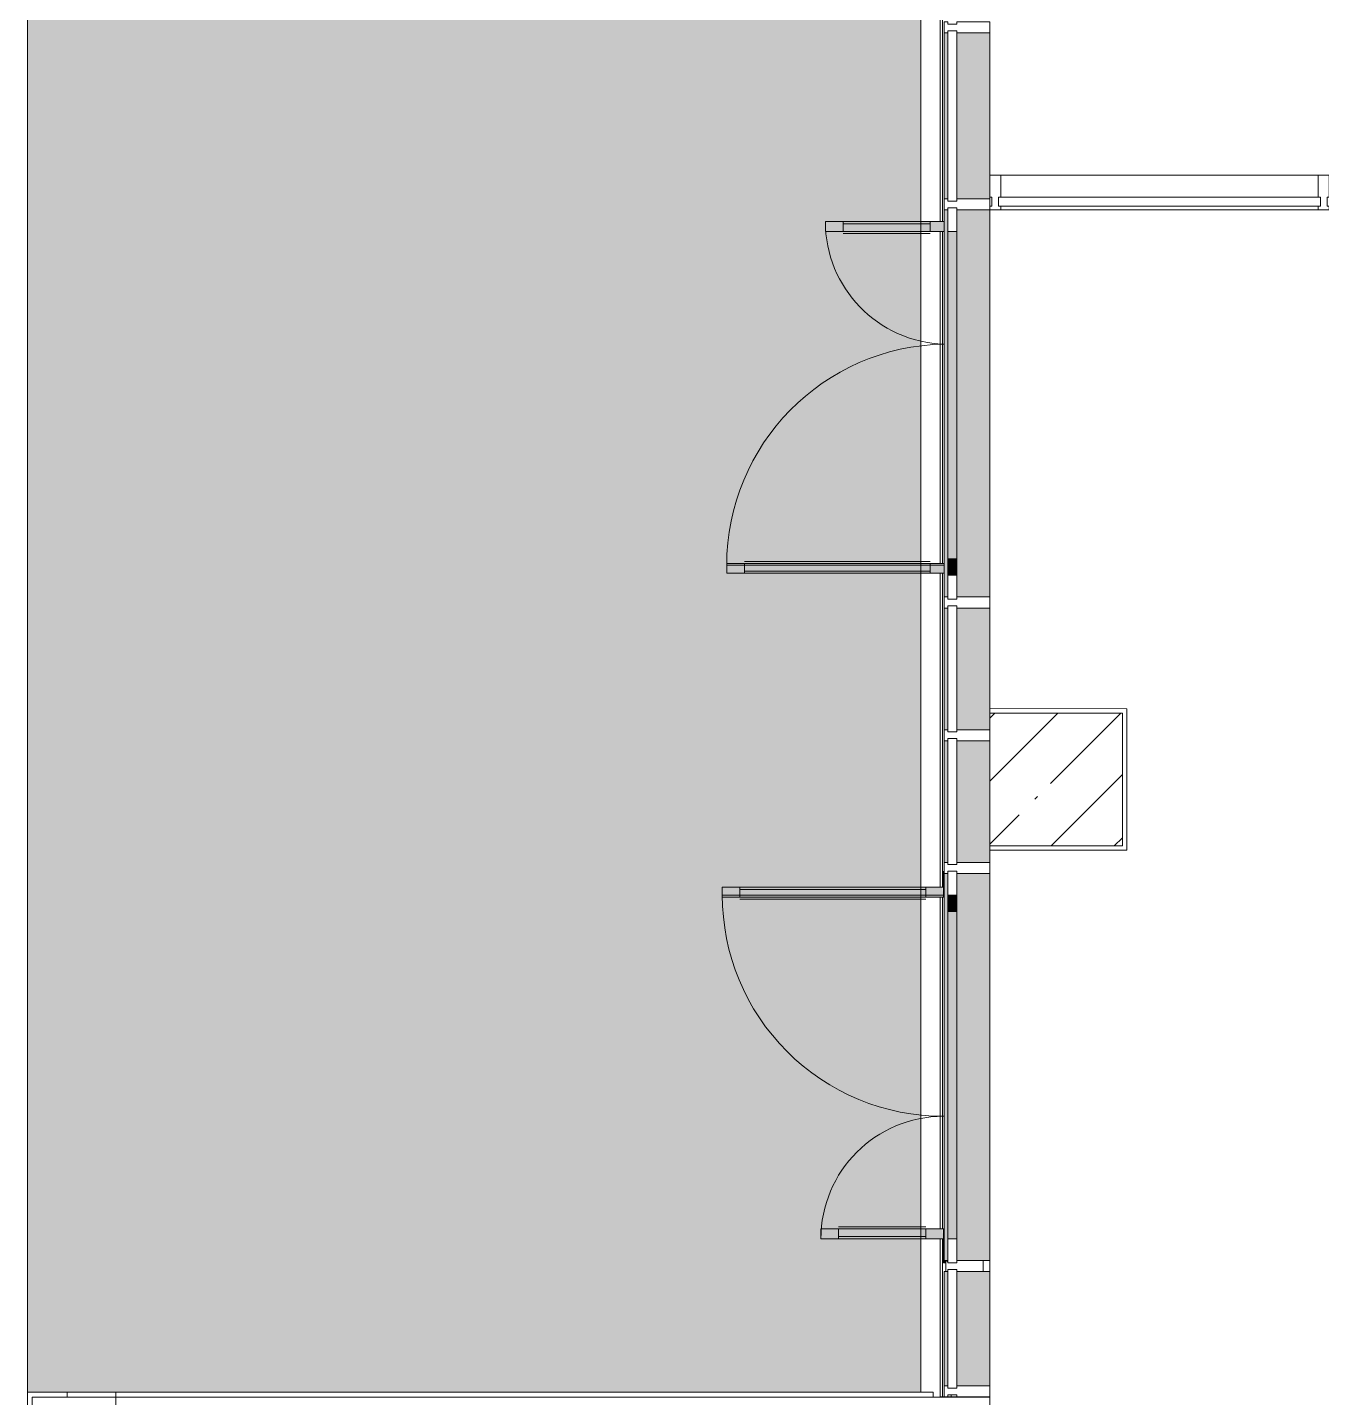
# Model space of a CAD drawing. Header units: millimetres. Extents: x 35840 to 252964, y -8553 to 29000.
# Drawn here: x 125664 to 131515, y 15355 to 21550 of the extents above; entities that cross this region are included whole.
import ezdxf

# ---------------------------------------------------------------- set-up
doc = ezdxf.new("R2010")
doc.units = ezdxf.units.MM
doc.linetypes.add('200_ШТРИХ__ш1_п0_6_', pattern=[160, 100, -60])
for name, color, linetype, lineweight in [('A-DETL-1', 7, 'Continuous', 5), ('A-DETL-MBND-1', 7, '200_ШТРИХ__ш1_п0_6_', 9), ('A-GLAZ-CURT-3', 7, 'Continuous', 5), ('A-GLAZ-CWMG-3', 7, 'Continuous', 5), ('A-WALL-3', 7, 'Continuous', 5), ('S-COLS-1', 7, 'Continuous', 5), ('Оси', 7, 'Continuous', 9)]:
    doc.layers.add(name, color=color, linetype=linetype, lineweight=lineweight)
doc.layers.add('A-DETL-GENF-2', color=7, linetype='Continuous', lineweight=9, true_color=0xc0c0c0, transparency=0.4)
for name, color, linetype, lineweight, true_color in [('A-DETL-GENF-3', 7, 'Continuous', 5, 0xaaaaaa), ('A-DETL-GENF-4', 7, 'Continuous', 5, 0xe2e2e2), ('A-DOOR-4', 7, 'Continuous', 5, 0xaaaaaa), ('A-FLOR-1', 7, 'Continuous', 5, 0xaaaaaa), ('A-GLAZ-CWMG-4', 7, 'Continuous', 5, 0x383e42)]:
    doc.layers.add(name, color=color, linetype=linetype, lineweight=lineweight, true_color=true_color)

# ---------------------------------------------------------------- blocks, each defined once
blk = doc.blocks.new('Системная панель - Стекло - 40мм-23998915-1_3_2_птичка')
at = {"layer": 'A-GLAZ-CURT-3'}
for p, q in [((268.5, 40), (-268.5, 40)), ((-268.5, 40), (-268.5, 0)), ((-268.5, 0), (268.5, 0)), ((268.5, 0), (268.5, 40))]:
    blk.add_line(p, q, dxfattribs=at)
blk = doc.blocks.new('Прямоугольный импост - Импост структурный с накладкой - 190мм-23188488-1_3_2_птичка')
at = {"layer": 'A-GLAZ-CWMG-3'}
for p, q in [((-50, 0), (-50, 17)), ((-50, 17), (0, 17)), ((-40, 0), (-50, 0)), ((-40, -40), (-40, 0)), ((0, 0), (-10, 0)), ((-10, 0), (-10, -40)), ((0, 17), (0, 0)), ((-50, -190), (-50, -40)), ((-50, -40), (-40, -40)), ((-10, -40), (0, -40)), ((0, -40), (0, -190)), ((0, -190), (-50, -190))]:
    blk.add_line(p, q, dxfattribs=at)
blk = doc.blocks.new('Прямоугольный импост - Импост структурный с накладкой - 190мм-23190188-1_3_2_птичка')
at = {"layer": 'A-GLAZ-CWMG-4'}
for points in [[(3861.1, 15408.1), (3871.1, 15408.1), (3871.1, 15925.1), (3854.1, 15925.1), (3854.1, 15408.1)], [(4031.1, 15408.1), (4061.1, 15408.1), (4060, 15925.1), (3911.1, 15925.1), (3911.1, 15408.1), (4006.1, 15408.1)]]:
    blk.add_hatch(color=256, dxfattribs=at).paths.add_polyline_path(points)
at = {"layer": 'A-GLAZ-CWMG-3'}
for p, q in [((3854.1, 15925.1), (3871.1, 15925.1)), ((3854.1, 15408.1), (3854.1, 15925.1)), ((4031.1, 15925.1), (4061.1, 15925.1)), ((4061.1, 15408.1), (4061.1, 15925.1))]:
    blk.add_line(p, q, dxfattribs=at)
blk = doc.blocks.new('Системная панель - Стекло - 40мм-23189506-1_3_2_птичка')
at = {"layer": 'A-GLAZ-CURT-3'}
for p, q in [((727.5, 40), (-727.5, 40)), ((-727.5, 40), (-727.5, 0)), ((-727.5, 0), (727.5, 0)), ((727.5, 0), (727.5, 40))]:
    blk.add_line(p, q, dxfattribs=at)
blk = doc.blocks.new('Прямоугольный импост - Импост структурный с накладкой - 160мм-19877847-1_3_2_птичка')
at = {"layer": 'A-GLAZ-CWMG-3'}
for p, q in [((0, 17), (-50, 17)), ((-50, 17), (-50, 0)), ((-50, 0), (-40, 0)), ((-40, 0), (-40, -40)), ((-10, -40), (-10, 0)), ((-10, 0), (0, 0)), ((0, 0), (0, 17)), ((-40, -40), (-50, -40)), ((-50, -40), (-50, -140)), ((0, -40), (-10, -40)), ((0, -140), (0, -40)), ((-50, -140), (0, -140))]:
    blk.add_line(p, q, dxfattribs=at)
blk = doc.blocks.new('Прямоугольный импост - Импост структурный с накладкой - 160мм-23189503-1_3_2_птичка')
at = {"layer": 'A-GLAZ-CWMG-3'}
for p, q in [((5545, 20882), (4110, 20882)), ((5545, 20725), (4110, 20725))]:
    blk.add_line(p, q, dxfattribs=at)
blk = doc.blocks.new('Прямоугольный импост - Импост структурный с накладкой - 190мм-23190275-1_3_2_птичка')
at = {"layer": 'A-GLAZ-CWMG-4'}
for points in [[(3854.1, 15975.1), (3871.1, 15975.1), (3871.1, 16750.1), (3854.1, 16750.1), (3854.1, 15982.1)], [(3910, 16073.1), (3911.1, 16073.1), (3910, 16750.1), (3871.1, 16750.1), (3871.1, 16073.1), (3886.1, 16073.1)], [(4031.1, 15975.1), (4061.1, 15975.1), (4060, 16750.1), (3911.1, 16750.1), (3911.1, 15975.1), (4006.1, 15975.1)]]:
    blk.add_hatch(color=256, dxfattribs=at).paths.add_polyline_path(points)
at = {"layer": 'A-GLAZ-CWMG-3'}
for p, q in [((3854.1, 15975.1), (3854.1, 16750.1)), ((3871.1, 16073.1), (3871.1, 16750.1)), ((3911.1, 16073.1), (3911.1, 16750.1)), ((4061.1, 15975.1), (4061.1, 16750.1)), ((3871.1, 15975.1), (3854.1, 15975.1)), ((4061.1, 15975.1), (4031.1, 15975.1))]:
    blk.add_line(p, q, dxfattribs=at)
blk = doc.blocks.new('Системная панель - Стекло - 40мм-23998919-1_3_2_птичка')
at = {"layer": 'A-GLAZ-CURT-3'}
for p, q in [((385, 40), (-385, 40)), ((-385, 40), (-385, 0)), ((385, 0), (385, 40)), ((-385, 0), (385, 0))]:
    blk.add_line(p, q, dxfattribs=at)
blk = doc.blocks.new('Прямоугольный импост - Импост структурный с накладкой - 190мм-23188961-1_3_2_птичка')
at = {"layer": 'A-GLAZ-CWMG-4'}
for points in [[(3871.1, 21150.1), (3871.1, 21525.1), (3854.1, 21525.1), (3854.1, 21150.1), (3861.1, 21150.1)], [(4031.1, 21150.1), (4061.1, 21150.1), (4060, 21525.1), (3911.1, 21525.1), (3911.1, 21150.1), (4006.1, 21150.1)]]:
    blk.add_hatch(color=256, dxfattribs=at).paths.add_polyline_path(points)
at = {"layer": 'A-GLAZ-CWMG-3'}
for p, q in [((3854.1, 21150.1), (3854.1, 21525.1)), ((4061.1, 21150.1), (4061.1, 21525.1))]:
    blk.add_line(p, q, dxfattribs=at)
blk = doc.blocks.new('Прямоугольный импост - Импост структурный с накладкой - 190мм-22862219-1_3_2_птичка')
at = {"layer": 'A-GLAZ-CWMG-3'}
for p, q in [((-25, 0), (-25, 17)), ((-25, 17), (25, 17)), ((-15, 0), (-25, 0)), ((-15, -40), (-15, 0)), ((25, 0), (15, 0)), ((15, 0), (15, -40)), ((25, 17), (25, 0)), ((-25, -190), (-25, -40)), ((-25, -40), (-15, -40)), ((15, -40), (25, -40)), ((25, -40), (25, -190)), ((25, -190), (-25, -190))]:
    blk.add_line(p, q, dxfattribs=at)
blk = doc.blocks.new('Прямоугольный импост - Импост структурный с накладкой - 190мм-23190277-1_3_2_птичка')
at = {"layer": 'A-GLAZ-CWMG-4'}
for points in [[(3861.1, 19950.1), (3871.1, 19950.1), (3871.1, 20725.1), (3854.1, 20725.1), (3854.1, 19950.1)], [(4006.1, 19950.1), (4061.1, 19950.1), (4060, 20725.1), (3911.1, 20725), (3911.1, 19950.1)], [(3871.1, 19950.1), (3911.1, 19950.1), (3910, 20627.1), (3871.1, 20627.1), (3871.1, 20190.4)]]:
    blk.add_hatch(color=256, dxfattribs=at).paths.add_polyline_path(points)
at = {"layer": 'A-GLAZ-CWMG-3'}
for p, q in [((3854.1, 19950.1), (3854.1, 20725.1)), ((4061.1, 19950.1), (4061.1, 20725.1)), ((3871.1, 19950.1), (3871.1, 20627.1)), ((3911.1, 19950.1), (3911.1, 20627.1))]:
    blk.add_line(p, q, dxfattribs=at)
blk = doc.blocks.new('Прямоугольный импост - Импост структурный с накладкой - 190мм-23188962-1_3_2_птичка')
at = {"layer": 'A-GLAZ-CWMG-4'}
for points in [[(3861.1, 20775.1), (3871.1, 20775.1), (3871.1, 21150.1), (3854.1, 21150.1), (3854.1, 20775.1)], [(4060, 20775.1), (4061.1, 20775.1), (4060, 21150.1), (3911.1, 21150.1), (3911.1, 20775.1), (4031.1, 20775.1)]]:
    blk.add_hatch(color=256, dxfattribs=at).paths.add_polyline_path(points)
at = {"layer": 'A-GLAZ-CWMG-3'}
for p, q in [((3854.1, 20775.1), (3854.1, 21150.1)), ((4061.1, 20882), (4061.1, 21150.1)), ((4061.1, 20775.1), (4061.1, 20782))]:
    blk.add_line(p, q, dxfattribs=at)
blk = doc.blocks.new('Прямоугольный импост - Импост структурный с накладкой - 190мм-V306-1_3_2_птичка')
at = {"layer": 'A-GLAZ-CWMG-3'}
for p, q in [((-25, 0), (-25, 17)), ((-25, 17), (25, 17)), ((-15, 0), (-25, 0)), ((-15, -40), (-15, 0)), ((25, 17), (25, 0)), ((-25, -190), (-25, -40)), ((-25, -40), (-15, -40)), ((25, -40), (25, -190)), ((25, -190), (-25, -190))]:
    blk.add_line(p, q, dxfattribs=at)
blk = doc.blocks.new('Прямоугольный импост - Импост структурный с накладкой - 160мм-19877843-1_3_2_птичка')
at = {"layer": 'A-GLAZ-CWMG-3'}
for p, q in [((-25, 0), (-25, 17)), ((-25, 17), (25, 17)), ((-15, 0), (-25, 0)), ((-15, -40), (-15, 0)), ((25, 0), (15, 0)), ((15, 0), (15, -40)), ((25, 17), (25, 0)), ((-25, -140), (-25, -40)), ((-25, -40), (-15, -40)), ((15, -40), (25, -40)), ((25, -40), (25, -140)), ((25, -140), (-25, -140))]:
    blk.add_line(p, q, dxfattribs=at)
blk = doc.blocks.new('BSC_Колонна _Прямоугольная - 600х600-17858062-1_3_2_птичка')
at = {"layer": 'S-COLS-1'}
h = blk.add_hatch(dxfattribs=at)
h.set_pattern_fill('FP_173', color=256, style=0, pattern_type=2)
h.set_pattern_definition([(45, (-4360, -18150), (-285.123, 285.123), []), (45, (-4074.88, -18150), (-285.123, 285.123), [504.031, -100.806, 16.764, -84.042])])
h.paths.add_polyline_path([(164.4, -300), (300, -300), (300, 300), (-300, 300), (-300, -300), (-151.3, -300)])
for p, q in [((300, 300), (-300, 300)), ((-300, 300), (-300, -300)), ((300, -300), (300, 300)), ((-300, -300), (300, -300))]:
    blk.add_line(p, q, dxfattribs=at)
blk = doc.blocks.new('Прямоугольный импост - Импост структурный с накладкой - 170мм-23186685-1_3_2_птичка')
at = {"layer": 'A-GLAZ-CWMG-3'}
for p, q in [((3836.1, 27150.1), (3846.1, 27150.1)), ((3836.1, 20672.1), (3836.1, 27150.1)), ((3846.1, 27150.1), (3854.1, 27150.1)), ((3846.1, 20672.1), (3846.1, 27150.1)), ((3886.1, 27140.1), (3886.1, 27150)), ((3836.1, 19127.1), (3836.1, 20627.1)), ((3846.1, 19127.1), (3846.1, 20627.1)), ((3836.1, 17663.1), (3836.1, 19082.1)), ((3846.1, 17663.1), (3846.1, 19082.1)), ((3836.1, 16118.1), (3836.1, 17618.1)), ((3846.1, 16118.1), (3846.1, 17618.1)), ((3836.1, 15358.1), (3836.1, 16073.1)), ((3846.1, 15358.1), (3846.1, 16073.1)), ((3886.1, 15358.1), (3886.1, 15368.1)), ((3846.1, 15358.1), (3836.1, 15358.1)), ((3854.1, 15358.1), (3846.1, 15358.1)), ((3886.1, 15358.1), (3871.1, 15358.1)), ((3911.1, 15358.1), (3886.1, 15358.1))]:
    blk.add_line(p, q, dxfattribs=at)
blk = doc.blocks.new('Прямоугольный импост - Импост структурный с накладкой - 190мм-23933667-1_3_2_птичка')
at = {"layer": 'A-GLAZ-CWMG-4'}
for points in [[(3861.1, 19150.1), (3871.1, 19150.1), (3871.1, 19950.1), (3854.1, 19950.1), (3854.1, 19150.1)], [(3871.1, 19150.1), (3911.1, 19150.1), (3910, 19950.1), (3871.1, 19950.1)], [(4060, 19150.1), (4061.1, 19150.1), (4060, 19950.1), (3911.1, 19950.1), (3911.1, 19150.1), (4031.1, 19150.1)]]:
    blk.add_hatch(color=256, dxfattribs=at).paths.add_polyline_path(points)
at = {"layer": 'A-GLAZ-CWMG-3'}
for p, q in [((3854.1, 19150.1), (3854.1, 19950.1)), ((3871.1, 19150.1), (3871.1, 19950.1)), ((3911.1, 19150.1), (3911.1, 19950.1)), ((4061.1, 19150.1), (4061.1, 19950.1))]:
    blk.add_line(p, q, dxfattribs=at)
blk = doc.blocks.new('Прямоугольный импост - Импост структурный с накладкой - 170мм-22968247-1_3_2_птичка')
at = {"layer": 'A-GLAZ-CWMG-3'}
for p, q in [((-25, 0), (-25, 10)), ((-25, 10), (25, 10)), ((25, 0), (15, 0)), ((15, 0), (15, -40)), ((25, 10), (25, 0)), ((-25, -160), (-25, -40)), ((15, -40), (25, -40)), ((25, -40), (25, -160)), ((25, -160), (-25, -160))]:
    blk.add_line(p, q, dxfattribs=at)
blk = doc.blocks.new('Прямоугольный импост - Импост структурный с накладкой - 170мм-23186686-1_3_2_птичка')
at = {"layer": 'A-GLAZ-CWMG-3'}
for p, q in [((4031.1, 27100.1), (4031.1, 26375.1)), ((3886.1, 15358.1), (3871.1, 15358.1))]:
    blk.add_line(p, q, dxfattribs=at)
blk = doc.blocks.new('Дверь_Витражная_СКБ_2Ст - ВН-1_ ДВН_ДАО_Главный вход_1800 в свету 3-31912953-1_3_2_птичка')
at = {"layer": 'A-DETL-GENF-4'}
for points in [[(-777, -17), (-822, -17), (-822, -554), (-777, -554), (-777, -25)], [(768, -25), (768, -17), (723, -17), (723, -1000), (768, -1000), (768, -35)]]:
    blk.add_hatch(color=256, dxfattribs=at).paths.add_polyline_path(points)
at = {"layer": 'A-DETL-GENF-3'}
for p, q in [((732, 40), (732, 0)), ((732, 40), (732, 0)), ((-822, -554), (-822, -17)), ((-822, -17), (-822, -554)), ((-777, -554), (-777, -17)), ((-777, -554), (-777, -17)), ((723, -1000), (723, -17)), ((723, -17), (723, -1000)), ((768, -1000), (768, -17)), ((768, -1000), (768, -17)), ((-822, -80), (-777, -80)), ((-812, -474), (-812, -80)), ((-768, -474), (-768, -80)), ((714, -920), (714, -80)), ((768, -80), (723, -80)), ((758, -920), (758, -80)), ((-822, -474), (-777, -474)), ((-822, -554), (-777, -554)), ((-822, -554), (-777, -554)), ((768, -920), (723, -920)), ((768, -1000), (723, -1000)), ((723, -1000), (768, -1000))]:
    blk.add_line(p, q, dxfattribs=at)
at = {"layer": 'A-DOOR-4'}
for p, q in [((-885, 40), (-777, 40)), ((-885, 0), (-885, 40)), ((-777, 40), (-777, 0)), ((777, 40), (885, 40)), ((777, 0), (777, 40)), ((885, 40), (885, 0)), ((-777, 0), (-885, 0)), ((-822, -554), (-822, -17)), ((732, -1000), (732, -17)), ((885, 0), (777, 0))]:
    blk.add_line(p, q, dxfattribs=at)
for centre, radius, start, end in [((-822, 0), 554, 270, 358.19581), ((732, 0), 1000, 180.98524, 270)]:
    blk.add_arc(centre, radius, start, end, dxfattribs=at)
blk = doc.blocks.new('Системная панель - Стекло - 40мм-V384-1_3_2_птичка')
at = {"layer": 'A-GLAZ-CURT-3'}
for p, q in [((285, 40), (-285, 40)), ((-285, 40), (-285, 0)), ((-285, 0), (285, 0)), ((285, 0), (285, 40))]:
    blk.add_line(p, q, dxfattribs=at)
blk = doc.blocks.new('Прямоугольный импост - Импост структурный с накладкой - 190мм-V385-1_3_2_птичка')
at = {"layer": 'A-GLAZ-CWMG-4'}
for points in [[(3861.1, 17775.1), (3871.1, 17775.1), (3871.1, 18325.1), (3854.1, 18325.1), (3854.1, 17775.1)], [(4006.1, 17775.1), (4061.1, 17775.1), (4060, 18325.1), (3911.1, 18325.1), (3911.1, 17775.1)]]:
    blk.add_hatch(color=256, dxfattribs=at).paths.add_polyline_path(points)
at = {"layer": 'A-GLAZ-CWMG-3'}
for p, q in [((3854.1, 17775.1), (3854.1, 18325.1)), ((4061.1, 17775.1), (4061.1, 17850))]:
    blk.add_line(p, q, dxfattribs=at)
blk = doc.blocks.new('Прямоугольный импост - Импост структурный с накладкой - 190мм-V386-1_3_2_птичка')
at = {"layer": 'A-GLAZ-CWMG-3'}
for p, q in [((-25, 0), (-25, 17)), ((-25, 17), (25, 17)), ((-15, 0), (-25, 0)), ((-15, -40), (-15, 0)), ((25, 0), (15, 0)), ((15, 0), (15, -40)), ((25, 17), (25, 0)), ((-25, -188.9), (-25, -40)), ((-25, -40), (-15, -40)), ((15, -40), (25, -40)), ((25, -40), (25, -188.9))]:
    blk.add_line(p, q, dxfattribs=at)
blk = doc.blocks.new('Дверь_Витражная_СКБ_2Ст - ВН-1_ ДВН_ДАО_Главный вход_1800 в свету 4-31912968-1_3_2_птичка')
at = {"layer": 'A-DETL-GENF-4'}
h = blk.add_hatch(color=256, dxfattribs=at)
h.paths.add_polyline_path([(885, 0), (875, 0), (875, -10)])
h.paths.add_polyline_path([(885, -10), (875, -10), (875, -17), (885, -17)])
for points in [[(-768, -1020), (-768, -20), (-813, -25), (-813, -1020)], [(777, -574), (777, -20), (732, -25), (732, -574)]]:
    blk.add_hatch(color=256, dxfattribs=at).paths.add_polyline_path(points)
at = {"layer": 'A-DETL-GENF-3'}
for p, q in [((-777, -20), (-885, -20)), ((-885, -20), (-777, -20)), ((-768, -20), (-813, -20)), ((-813, -1020), (-813, -20)), ((-768, -20), (-813, -20)), ((-813, -20), (-813, -1020)), ((-768, -1020), (-768, -20)), ((-768, -1020), (-768, -20)), ((732, -20), (777, -20)), ((732, -574), (732, -20)), ((732, -20), (732, -574)), ((777, -20), (732, -20)), ((777, -574), (777, -20)), ((777, -574), (777, -20)), ((777, -20), (885, -20)), ((777, -20), (885, -20)), ((885, -20), (885, -10)), ((885, -20), (885, -10)), ((-813, -100), (-768, -100)), ((-803, -940), (-803, -100)), ((-759, -940), (-759, -100)), ((723, -494), (723, -100)), ((777, -100), (732, -100)), ((767, -494), (767, -100)), ((777, -494), (732, -494)), ((777, -574), (732, -574)), ((732, -574), (777, -574)), ((-813, -940), (-768, -940)), ((-813, -1020), (-768, -1020)), ((-813, -1020), (-768, -1020))]:
    blk.add_line(p, q, dxfattribs=at)
at = {"layer": 'A-DOOR-4'}
for p, q in [((-885, 40), (-777, 40)), ((-885, 0), (-885, 40)), ((-777, 40), (-777, 0)), ((777, 40), (885, 40)), ((777, 0), (777, 40)), ((885, 40), (885, 0)), ((-777, 0), (-885, 0)), ((-777, -1020), (-777, -20)), ((885, 0), (777, 0)), ((777, -574), (777, -20))]:
    blk.add_line(p, q, dxfattribs=at)
for centre, radius, start, end in [((-777, -20), 1000, 270, 0), ((777, -20), 554, 180, 270)]:
    blk.add_arc(centre, radius, start, end, dxfattribs=at)
blk = doc.blocks.new('Прямоугольный импост - Импост структурный с накладкой - 190мм-23933759-1_3_2_птичка')
at = {"layer": 'A-GLAZ-CWMG-4'}
for points in [[(3854.1, 17550.1), (3871.1, 17550.1), (3871.1, 17725.1), (3854.1, 17725.1), (3854.1, 17627.1)], [(4031.1, 17550.1), (4061.1, 17550.1), (4060, 17725.1), (3911.1, 17725.1), (3911.1, 17550.1), (4006.1, 17550.1)], [(3911.1, 17550.1), (3910, 17627.1), (3871.1, 17627.1), (3871.1, 17550.1), (3910, 17550.1)]]:
    blk.add_hatch(color=256, dxfattribs=at).paths.add_polyline_path(points)
at = {"layer": 'A-GLAZ-CWMG-3'}
for p, q in [((3854.1, 17550.1), (3854.1, 17725.1)), ((4061.1, 17550.1), (4061.1, 17725.1)), ((3871.1, 17550.1), (3871.1, 17627.1)), ((3911.1, 17550.1), (3911.1, 17627.1))]:
    blk.add_line(p, q, dxfattribs=at)
blk = doc.blocks.new('Прямоугольный импост - Импост структурный с накладкой - 190мм-23933741-1_3_2_птичка')
at = {"layer": 'A-GLAZ-CWMG-3'}
for p, q in [((-25, 0), (-25, 17)), ((-25, 17), (25, 17)), ((-15, 0), (-25, 0)), ((-15, -40), (-15, 0)), ((25, 17), (25, 0)), ((-25, -190), (-25, -40)), ((-25, -40), (-15, -40)), ((25, -40), (25, -190)), ((25, -190), (-25, -190))]:
    blk.add_line(p, q, dxfattribs=at)
blk = doc.blocks.new('Системная панель - Стекло - 40мм-V391-1_3_2_птичка')
at = {"layer": 'A-GLAZ-CURT-3'}
for p, q in [((285, 40), (-285, 40)), ((-285, 40), (-285, 0)), ((-285, 0), (285, 0)), ((285, 0), (285, 40))]:
    blk.add_line(p, q, dxfattribs=at)
blk = doc.blocks.new('Прямоугольный импост - Импост структурный с накладкой - 190мм-V392-1_3_2_птичка')
at = {"layer": 'A-GLAZ-CWMG-4'}
for points in [[(3861.1, 18375.1), (3871.1, 18375.1), (3871.1, 18925.1), (3854.1, 18925.1), (3854.1, 18375.1)], [(4060, 18375.1), (4060, 18925.1), (3911.1, 18925.1), (3911.1, 18375.1), (4031.1, 18375.1)]]:
    blk.add_hatch(color=256, dxfattribs=at).paths.add_polyline_path(points)
at = {"layer": 'A-GLAZ-CWMG-3'}
for p, q in [((3854.1, 18375.1), (3854.1, 18925.1)), ((4061.1, 18450), (4061.1, 18925.1))]:
    blk.add_line(p, q, dxfattribs=at)
blk = doc.blocks.new('Прямоугольный импост - Импост структурный с накладкой - 190мм-V393-1_3_2_птичка')
at = {"layer": 'A-GLAZ-CWMG-3'}
for p, q in [((-25, 0), (-25, 17)), ((-25, 17), (25, 17)), ((25, 0), (15, 0)), ((15, 0), (15, -40)), ((25, 17), (25, 0)), ((-25, -190), (-25, -40)), ((15, -40), (25, -40)), ((25, -40), (25, -190)), ((25, -190), (-25, -190))]:
    blk.add_line(p, q, dxfattribs=at)
blk = doc.blocks.new('Прямоугольный импост - Импост структурный с накладкой - 190мм-23933668-1_3_2_птичка')
at = {"layer": 'A-GLAZ-CWMG-4'}
for points in [[(3871.1, 18975.1), (3871.1, 19150.1), (3854.1, 19150.1), (3854.1, 18975.1), (3861.1, 18975.1)], [(3911.1, 19073.1), (3910, 19150.1), (3871.1, 19150.1), (3871.1, 19073.1), (3910, 19073.1)], [(4031.1, 18975.1), (4061.1, 18975.1), (4060, 19150.1), (3911.1, 19150.1), (3911.1, 18975.1), (4006.1, 18975.1)]]:
    blk.add_hatch(color=256, dxfattribs=at).paths.add_polyline_path(points)
at = {"layer": 'A-GLAZ-CWMG-3'}
for p, q in [((3854.1, 18975.1), (3854.1, 19150.1)), ((3871.1, 19073.1), (3871.1, 19150.1)), ((3911.1, 19073.1), (3911.1, 19150.1)), ((4061.1, 18975.1), (4061.1, 19150.1))]:
    blk.add_line(p, q, dxfattribs=at)

msp = doc.modelspace()

# ---------------------------------------------------------------- hatches: boundary and pattern name
at = {"layer": 'A-DETL-GENF-2'}
msp.add_hatch(color=256, dxfattribs=at).paths.add_polyline_path([(125664.3, 15380), (129703.4, 15380), (129703.4, 16073.1), (129251.4, 16073.1), (129251.4, 16118.1), (129703.4, 16118.1), (129703.4, 17618.1), (128805.4, 17618.1), (128805.4, 17663.1), (129703.4, 17663.1), (129703.4, 19082.1), (128825.4, 19082.1), (128825.4, 19127.1), (129703.4, 19127.1), (129703.4, 20627.1), (129271.4, 20627.1), (129271.4, 20672.1), (129703.4, 20672.1), (129703.4, 27252), (125664.3, 27252), (125664.3, 15591.4)])

# ---------------------------------------------------------------- linework, layer by layer
at = {"layer": 'A-DETL-1'}
for p, q in [((125664.3, 27252), (125664.3, 15380)), ((129703.4, 15380), (129703.4, 27252)), ((125664.3, 15380), (129703.4, 15380))]:
    msp.add_line(p, q, dxfattribs=at)
at = {"layer": 'A-DETL-MBND-1'}
msp.add_line((130014.3, 15975.1), (130014.3, 15925.1), dxfattribs=at)
at = {"layer": 'A-FLOR-1'}
for p, q in [((130015.4, 18470.3), (130634.3, 18469.2)), ((130634.3, 18469.2), (130634.3, 17830)), ((130634.3, 17830), (130015.4, 17830)), ((130014.3, 15975.1), (130014.3, 15925.1))]:
    msp.add_line(p, q, dxfattribs=at)
at = {"layer": 'A-WALL-3'}
for p, q in [((125664.3, 7205), (125664.3, 15380)), ((125664.3, 15380), (129759.3, 15380)), ((125844.3, 15380), (125844.3, 15358)), ((129759.3, 15357.7), (129759.3, 15380)), ((125686.3, 7320), (125686.3, 15358)), ((130014.3, 15358), (125686.3, 15358)), ((130014.3, 15270), (130014.3, 15358))]:
    msp.add_line(p, q, dxfattribs=at)
at = {"layer": 'Оси'}
msp.add_line((126064.3, 5439), (126064.3, 15380), dxfattribs=at)

# ---------------------------------------------------------------- block references
at = {"layer": 'A-DOOR-4', "rotation": 269.9999999999999}
for name, p in [('Дверь_Витражная_СКБ_2Ст - ВН-1_ ДВН_ДАО_Главный вход_1800 в свету 3-31912953-1_3_2_птичка', (129825.4, 19850.1)), ('Дверь_Витражная_СКБ_2Ст - ВН-1_ ДВН_ДАО_Главный вход_1800 в свету 4-31912968-1_3_2_птичка', (129825.4, 16850.1))]:
    msp.add_blockref(name, p, dxfattribs=at)
at = {"layer": 'A-GLAZ-CURT-3', "rotation": 269.9999999999999}
for name, p in [('Системная панель - Стекло - 40мм-23998919-1_3_2_птичка', (129825.4, 21150.1)), ('Системная панель - Стекло - 40мм-V391-1_3_2_птичка', (129825.4, 18650.1)), ('Системная панель - Стекло - 40мм-V384-1_3_2_птичка', (129825.4, 18050.1)), ('Системная панель - Стекло - 40мм-23998915-1_3_2_птичка', (129825.4, 15666.6))]:
    msp.add_blockref(name, p, dxfattribs=at)
at = {"layer": 'A-GLAZ-CURT-3'}
msp.add_blockref('Системная панель - Стекло - 40мм-23189506-1_3_2_птичка', (130781.8, 20742), dxfattribs=at)
at = {"layer": 'A-GLAZ-CWMG-3'}
for name, p in [('Прямоугольный импост - Импост структурный с накладкой - 170мм-23186685-1_3_2_птичка', (125954.3, 0)), ('Прямоугольный импост - Импост структурный с накладкой - 170мм-23186686-1_3_2_птичка', (125954.3, 0)), ('Прямоугольный импост - Импост структурный с накладкой - 190мм-23188961-1_3_2_птичка', (125954.3, 0)), ('Прямоугольный импост - Импост структурный с накладкой - 190мм-23188962-1_3_2_птичка', (125954.3, 0)), ('Прямоугольный импост - Импост структурный с накладкой - 160мм-23189503-1_3_2_птичка', (125954.3, 0)), ('Прямоугольный импост - Импост структурный с накладкой - 190мм-23190277-1_3_2_птичка', (125954.3, 0)), ('Прямоугольный импост - Импост структурный с накладкой - 190мм-23933667-1_3_2_птичка', (125954.3, 0)), ('Прямоугольный импост - Импост структурный с накладкой - 190мм-23933668-1_3_2_птичка', (125954.3, 0)), ('Прямоугольный импост - Импост структурный с накладкой - 190мм-V392-1_3_2_птичка', (125954.3, 0)), ('Прямоугольный импост - Импост структурный с накладкой - 190мм-V385-1_3_2_птичка', (125954.3, 0)), ('Прямоугольный импост - Импост структурный с накладкой - 190мм-23933759-1_3_2_птичка', (125954.3, 0)), ('Прямоугольный импост - Импост структурный с накладкой - 190мм-23933667-1_3_2_птичка', (125954.3, -2400)), ('Прямоугольный импост - Импост структурный с накладкой - 190мм-23190275-1_3_2_птичка', (125954.3, 0)), ('Прямоугольный импост - Импост структурный с накладкой - 190мм-23190188-1_3_2_птичка', (125954.3, 0))]:
    msp.add_blockref(name, p, dxfattribs=at)
at = {"layer": 'A-GLAZ-CWMG-3', "extrusion": (0, 0, -1)}
for name, p, rotation in [('Прямоугольный импост - Импост структурный с накладкой - 190мм-22862219-1_3_2_птичка', (-129825.4, 21550.1), 270.0000000000001), ('Прямоугольный импост - Импост структурный с накладкой - 160мм-19877843-1_3_2_птичка', (-131524.3, 20742), 180), ('Прямоугольный импост - Импост структурный с накладкой - 190мм-V306-1_3_2_птичка', (-129825.4, 20750.1), 270.0000000000001), ('Прямоугольный импост - Импост структурный с накладкой - 190мм-V393-1_3_2_птичка', (-129825.4, 18950.1), 270.0000000000001), ('Прямоугольный импост - Импост структурный с накладкой - 190мм-V386-1_3_2_птичка', (-129825.4, 18350.1), 270.0000000000001), ('Прямоугольный импост - Импост структурный с накладкой - 190мм-23933741-1_3_2_птичка', (-129825.4, 17750.1), 270.0000000000001), ('Прямоугольный импост - Импост структурный с накладкой - 170мм-22968247-1_3_2_птичка', (-129825.4, 15950.1), 270.0000000000001), ('Прямоугольный импост - Импост структурный с накладкой - 190мм-23188488-1_3_2_птичка', (-129825.4, 15358.1), 270.0000000000001)]:
    msp.add_blockref(name, p, dxfattribs=dict(at, rotation=rotation))
at = {"layer": 'A-GLAZ-CWMG-3', "rotation": 180}
msp.add_blockref('Прямоугольный импост - Импост структурный с накладкой - 160мм-19877847-1_3_2_птичка', (130014.3, 20742), dxfattribs=at)
at = {"layer": 'S-COLS-1'}
msp.add_blockref('BSC_Колонна _Прямоугольная - 600х600-17858062-1_3_2_птичка', (130314.3, 18150), dxfattribs=at)

doc.saveas('drawing.dxf')
